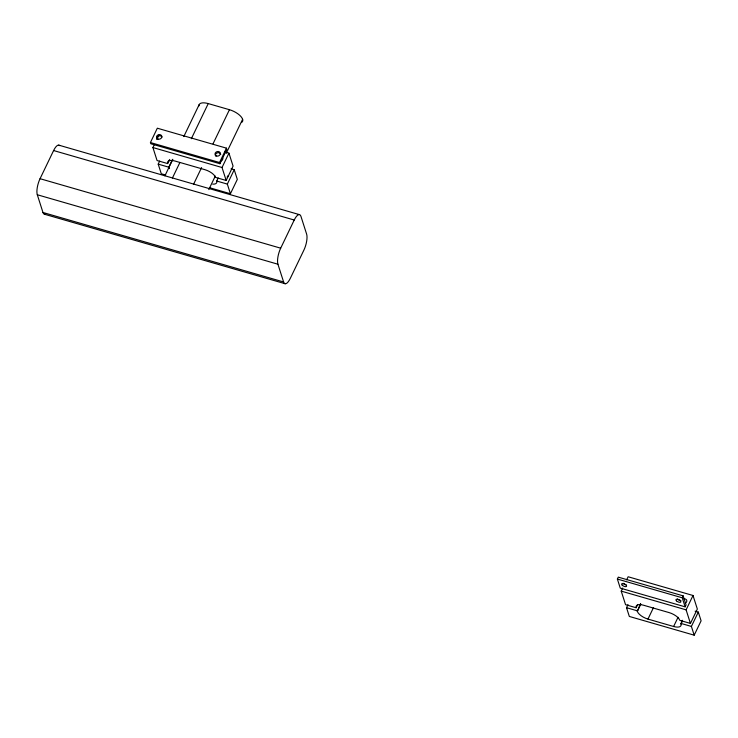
<?xml version="1.0" encoding="UTF-8"?>
<svg xmlns="http://www.w3.org/2000/svg" width="738" height="738" viewBox="0 0 738 738"><rect width="100%" height="100%" fill="white"/><g stroke="black" fill="none" stroke-linecap="round" stroke-linejoin="round"><path stroke-width="1.11" d="M45.156 214.232A12.057 4.059 -73.9 0 1 42.97 212.489L37.297 194.749A12.057 4.059 -73.9 0 1 40.055 178.697L53.606 150.543A12.057 4.059 -73.9 0 1 59.649 145.626M150.423 142.554L157.323 128.2L226.446 148.153L226.824 149.362L219.924 163.716L150.801 143.753L150.423 142.554L219.537 162.508L219.924 163.716M224.546 151.89L228.937 153.153L233.079 166.115L226.169 180.469L215.57 177.406A9.963 4.207 25.7 0 0 204.924 169.685L175.026 161.05A9.963 4.207 25.7 0 0 167.655 163.578L157.056 160.515L152.914 147.554L154.39 144.473M156.862 139.344L158.836 135.248M165.681 175.044L161.299 173.781L158.209 164.131L159.694 161.059M167.655 163.578L169.629 159.473M169.546 168.605A9.963 4.207 25.7 0 1 168.808 167.194L172.268 160.017M164.897 175.828L172.849 159.297M183.799 136.558L199.214 104.528M172.434 177.996L179.897 162.489M191.336 138.726L208.245 103.588L229.444 109.704A12.306 5.203 25.7 0 1 242.599 119.252L242.774 120.054A12.306 5.203 25.7 0 1 241.538 122.443M193.642 184.113L201.594 167.581M213.033 143.809L229.444 109.704M219.537 162.508L226.446 148.153M208.789 189.583L215.256 176.151M226.197 153.412L242.618 119.307M226.169 180.469L222.027 167.508L228.937 153.153M212.682 184.159A9.963 4.207 25.7 0 0 216.723 181.031L218.208 177.95M209.564 187.72L230.413 193.734L227.332 184.085L234.232 169.74L231.059 168.817M230.413 193.734L237.322 179.38L234.232 169.74M283.604 281.971L277.931 264.222A12.057 4.059 -73.9 0 1 280.689 248.18L294.231 220.025A12.057 4.059 -73.9 0 1 300.956 216.382L306.63 234.121A12.057 4.059 -73.9 0 1 303.871 250.173L290.32 278.327A12.057 4.059 -73.9 0 1 283.604 281.971L42.97 212.489M617.374 579.053L618.287 577.144L683.167 595.87L686.054 604.92L685.132 606.83L620.261 588.103L617.374 579.053L682.244 597.789L685.132 606.83M626.654 579.837L628.13 576.765L693.01 595.492L697.345 609.062L690.436 623.416L679.836 620.354A9.963 4.207 25.7 0 0 669.181 612.623L643.536 605.225A9.963 4.207 25.7 0 0 636.156 607.743L625.556 604.68L621.221 591.12L622.706 588.038M695.122 611.156L698.305 612.079L701.1 620.824L694.19 635.178L629.32 616.442L626.525 607.697L628.001 604.625M636.156 607.743L637.641 604.671M682.475 620.898L680.99 623.97A9.963 4.207 25.7 0 1 673.619 626.497L647.964 619.09A9.963 4.207 25.7 0 1 637.318 611.359L640.575 603.583M637.318 611.359L640.769 604.182M647.964 619.09L653.388 607.808M682.244 597.789L683.167 595.87M673.619 626.497L678.056 617.272M690.436 623.416L686.1 609.846L693.01 595.492M680.99 623.97L682.281 620.289M694.19 635.178L691.395 626.433L698.305 612.079M152.914 147.554L222.027 167.508M158.209 164.131L168.808 167.194M216.723 181.031L227.332 184.085M58.699 145.118L299.333 214.601M53.606 150.543L294.231 220.025M40.055 178.697L280.689 248.18M37.297 194.749L277.931 264.222M44.594 214.269L285.228 283.752M621.221 591.12L686.1 609.846M626.525 607.697L637.125 610.76M680.796 623.37L691.395 626.433M683.951 598.887A2.694 2.269 -17.7 0 1 685.224 603.195M680.916 600.418A2.694 1.135 25.7 0 1 677.419 598.952M626.092 584.717A2.694 1.135 25.7 0 1 623.149 583.278M228.107 175.496A2.694 2.269 -17.7 0 1 227.064 177.092M222.655 157.738A2.694 2.269 -17.7 0 1 221.16 160.856M215.597 156.069A2.694 2.269 -17.7 0 1 217.433 152.831A2.694 2.269 -17.7 0 1 220.717 154.519M157.083 139.168A2.694 2.269 -17.7 0 1 158.587 136.06A2.694 2.269 -17.7 0 1 162.028 137.056M198.974 105.903A12.306 5.203 25.7 0 1 208.245 103.588M622.226 585.188A2.694 1.135 25.7 0 0 626.451 586.415A2.694 1.135 25.7 0 0 623.675 583.721A2.694 1.135 25.7 0 0 622.226 585.188M676.497 600.861A2.694 1.135 25.7 0 0 680.722 602.079A2.694 1.135 25.7 0 0 677.945 599.394A2.694 1.135 25.7 0 0 676.497 600.861M158.117 139.104A2.694 2.269 -17.7 0 0 161.816 136.41A2.694 2.269 -17.7 0 0 157.591 135.192A2.694 2.269 -17.7 0 0 158.117 139.104M216.631 156.004A2.694 2.269 -17.7 0 0 220.33 153.31A2.694 2.269 -17.7 0 0 216.105 152.093A2.694 2.269 -17.7 0 0 216.631 156.004"/></g></svg>
